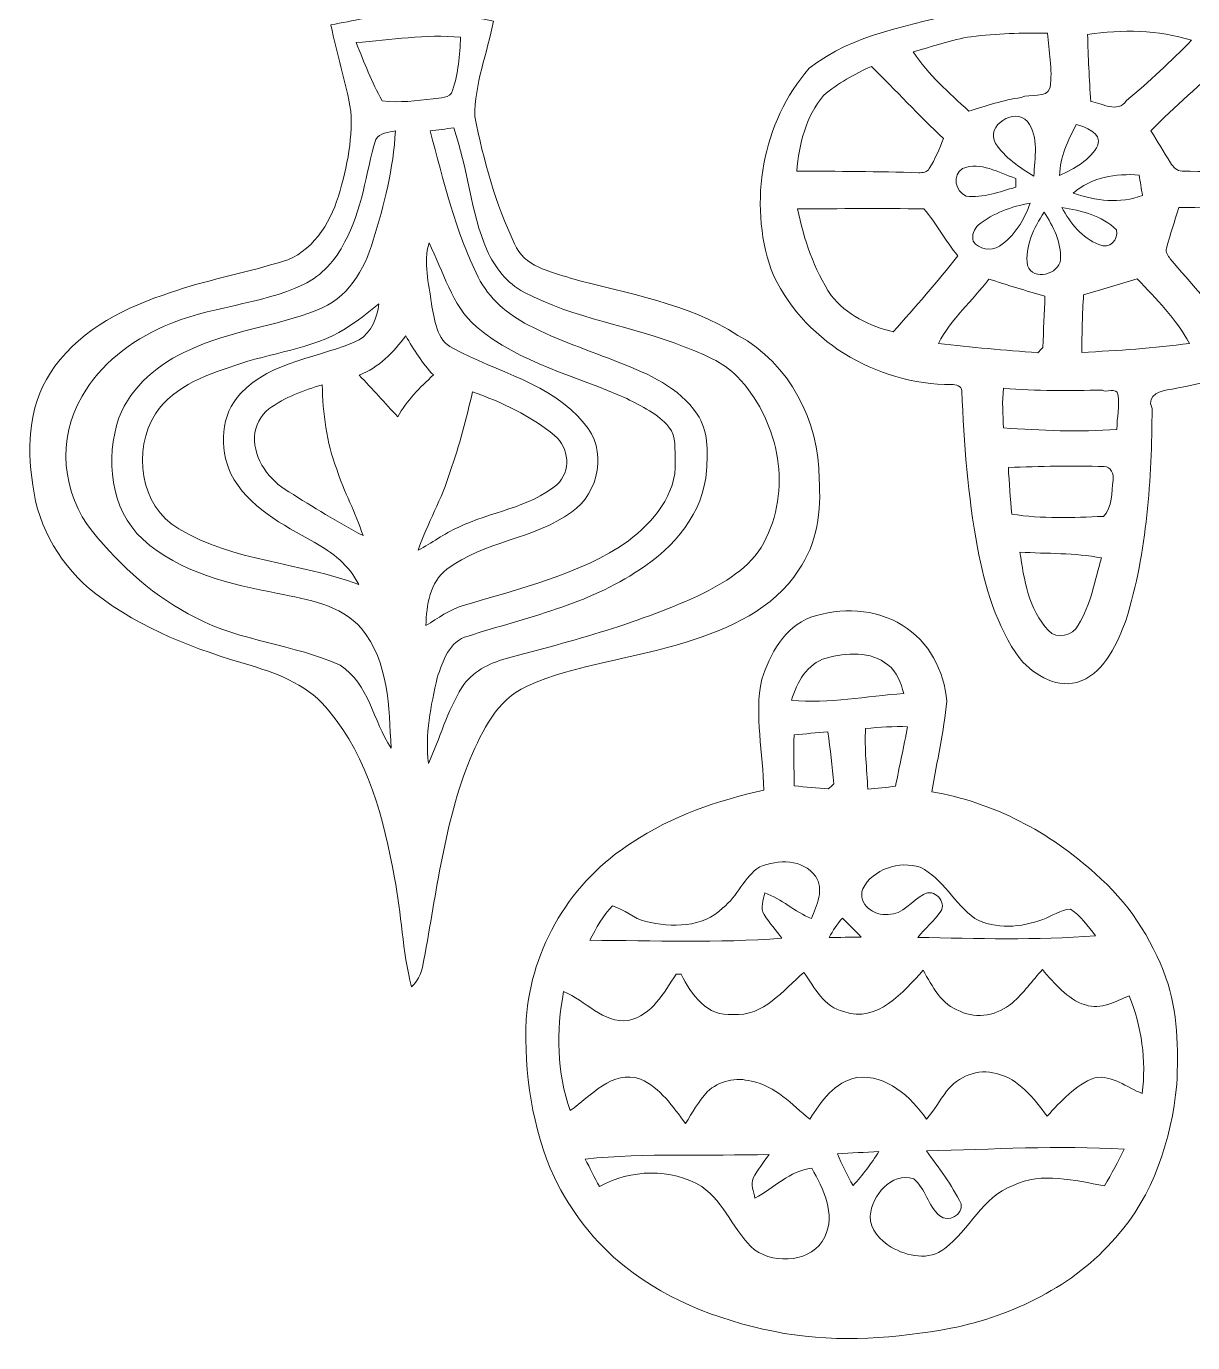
# Model space of a CAD drawing. Header units: centimetres. Extents: x -12.7 to 12.9, y -16.3 to 16.3.
# Drawn here: x -11.65 to 4.66, y -16.31 to 2.1 of the extents above; entities that cross this region are included whole.
import ezdxf

# ---------------------------------------------------------------- set-up
doc = ezdxf.new("R2010")
doc.units = ezdxf.units.CM
doc.header["$MEASUREMENT"] = 0
doc.layers.add('Layer 1', color=7, linetype='Continuous')

msp = doc.modelspace()

# ---------------------------------------------------------------- linework, layer by layer
at = {"layer": 'Layer 1', "color": 251, "lineweight": 9}
for points, knots in [([(2.5417, 8.00058), (2.66164, 8.123), (2.87154, 8.07396), (2.98161, 7.96037), (2.98161, 7.96037), (3.2857, 7.67426), (3.35802, 7.24176), (3.48291, 6.86146), (3.48291, 6.86146), (3.52559, 6.78173), (3.61802, 6.74822), (3.68999, 6.69954), (3.68999, 6.69954), (3.70304, 6.20918), (3.62578, 5.72199), (3.61308, 5.23339), (3.61308, 5.23339), (3.7549, 4.35921), (3.90236, 3.48503), (4.06182, 2.61401), (4.06182, 2.61401), (4.07557, 2.43056), (4.3204, 2.46937), (4.43823, 2.4221), (4.43823, 2.4221), (5.07923, 2.27076), (5.7234, 2.0157), (6.20706, 1.55462), (6.20706, 1.55462), (6.65332, 1.09777), (6.75104, 0.43913), (6.7588, -0.17153), (6.7588, -0.17153), (6.71682, -0.75502), (6.59582, -1.33922), (6.34323, -1.8698), (6.34323, -1.8698), (6.24445, -2.07476), (6.10405, -2.26068), (5.92766, -2.40461), (5.92766, -2.40461), (5.46728, -2.73939), (4.90213, -2.87274), (4.35286, -2.97928), (4.35286, -2.97928), (4.22727, -2.98951), (3.99726, -3.04596), (4.09004, -3.24422), (4.09004, -3.24422), (4.08298, -4.23729), (4.02195, -5.24517), (3.72668, -6.19944), (3.72668, -6.19944), (3.60109, -6.5307), (3.4434, -6.90429), (3.09909, -7.05598), (3.09909, -7.05598), (2.77735, -7.17981), (2.45174, -6.98261), (2.24395, -6.7473), (2.24395, -6.7473), (1.90846, -6.29187), (1.755, -5.73554), (1.64917, -5.18802), (1.64917, -5.18802), (1.513, -4.46659), (1.46043, -3.73246), (1.43009, -3.0001), (1.43009, -3.0001), (1.42904, -2.9306), (1.34472, -2.9112), (1.28863, -2.91014), (1.28863, -2.91014), (0.23488, -2.91755), (-0.82345, -2.28572), (-1.23691, -1.30253), (-1.23691, -1.30253), (-1.55864, -0.36344), (-1.35967, 0.75981), (-0.70456, 1.51052), (-0.70456, 1.51052), (-0.08685, 2.00159), (0.72665, 2.10424), (1.46431, 2.31027), (1.46431, 2.31027), (1.55074, 2.32755), (1.58426, 2.41293), (1.59731, 2.49055), (1.59731, 2.49055), (1.71972, 3.13684), (1.81321, 3.78842), (1.94268, 4.43364), (1.94268, 4.43364), (1.99313, 4.78607), (2.10849, 5.13179), (2.09614, 5.49092), (2.09614, 5.49092), (2.04604, 5.85781), (1.98819, 6.22399), (1.91552, 6.58735), (1.91552, 6.58735), (2.00018, 6.66955), (2.11237, 6.74222), (2.10707, 6.88016), (2.10707, 6.88016), (2.20056, 7.26716), (2.22702, 7.71554), (2.5417, 8.00058), (2.5417, 8.00058), (2.5417, 8.00058), (2.5417, 8.00058), (2.5417, 8.00058)], [0, 0, 0, 0, 0.03448276, 0.03448276, 0.03448276, 0.03448276, 0.06896552, 0.06896552, 0.06896552, 0.06896552, 0.10344828, 0.10344828, 0.10344828, 0.10344828, 0.13793103, 0.13793103, 0.13793103, 0.13793103, 0.17241379, 0.17241379, 0.17241379, 0.17241379, 0.20689655, 0.20689655, 0.20689655, 0.20689655, 0.24137931, 0.24137931, 0.24137931, 0.24137931, 0.27586207, 0.27586207, 0.27586207, 0.27586207, 0.31034483, 0.31034483, 0.31034483, 0.31034483, 0.34482759, 0.34482759, 0.34482759, 0.34482759, 0.37931034, 0.37931034, 0.37931034, 0.37931034, 0.4137931, 0.4137931, 0.4137931, 0.4137931, 0.44827586, 0.44827586, 0.44827586, 0.44827586, 0.48275862, 0.48275862, 0.48275862, 0.48275862, 0.51724138, 0.51724138, 0.51724138, 0.51724138, 0.55172414, 0.55172414, 0.55172414, 0.55172414, 0.5862069, 0.5862069, 0.5862069, 0.5862069, 0.62068966, 0.62068966, 0.62068966, 0.62068966, 0.65517241, 0.65517241, 0.65517241, 0.65517241, 0.68965517, 0.68965517, 0.68965517, 0.68965517, 0.72413793, 0.72413793, 0.72413793, 0.72413793, 0.75862069, 0.75862069, 0.75862069, 0.75862069, 0.79310345, 0.79310345, 0.79310345, 0.79310345, 0.82758621, 0.82758621, 0.82758621, 0.82758621, 0.86206897, 0.86206897, 0.86206897, 0.86206897, 0.89655172, 0.89655172, 0.89655172, 0.89655172, 0.93103448, 0.93103448, 0.93103448, 0.93103448, 1, 1, 1, 1]), ([(-6.8235, 3.043), (-6.52222, 3.27442), (-6.01458, 3.25749), (-5.77821, 2.93928), (-5.77821, 2.93928), (-5.63393, 2.74489), (-5.66815, 2.48595), (-5.63816, 2.25947), (-5.63816, 2.25947), (-5.46424, 2.23019), (-5.28891, 2.20655), (-5.11605, 2.17021), (-5.11605, 2.17021), (-5.20389, 1.72571), (-5.38346, 1.2925), (-5.37816, 0.8346), (-5.37816, 0.8346), (-5.25751, 0.2257), (-5.09065, -0.38037), (-4.82183, -0.94164), (-4.82183, -0.94164), (-4.69695, -1.26337), (-4.32477, -1.32581), (-4.03902, -1.4253), (-4.03902, -1.4253), (-3.24527, -1.64261), (-2.4039, -1.7689), (-1.6994, -2.22434), (-1.6994, -2.22434), (-0.98114, -2.61098), (-0.55851, -3.42908), (-0.56592, -4.2327), (-0.56592, -4.2327), (-0.5317, -4.66979), (-0.59132, -5.13934), (-0.85167, -5.50447), (-0.85167, -5.50447), (-1.20128, -6.05268), (-1.8271, -6.32714), (-2.42541, -6.51129), (-2.42541, -6.51129), (-3.15884, -6.75118), (-3.94659, -6.81186), (-4.65462, -7.13077), (-4.65462, -7.13077), (-5.06913, -7.31774), (-5.27198, -7.75166), (-5.44449, -8.145), (-5.44449, -8.145), (-5.80503, -9.04071), (-5.91298, -10.01014), (-6.08972, -10.95241), (-6.08972, -10.95241), (-6.10841, -11.09282), (-6.15357, -11.23499), (-6.26258, -11.33094), (-6.26258, -11.33094), (-6.3917, -10.83176), (-6.40193, -10.31283), (-6.5007, -9.808), (-6.5007, -9.808), (-6.65169, -8.98638), (-6.86689, -8.13372), (-7.41334, -7.47861), (-7.41334, -7.47861), (-7.68216, -7.13465), (-8.09879, -6.95897), (-8.50625, -6.84149), (-8.50625, -6.84149), (-9.27213, -6.61748), (-10.04012, -6.33208), (-10.67618, -5.83749), (-10.67618, -5.83749), (-11.14996, -5.46813), (-11.48792, -4.91744), (-11.55636, -4.31666), (-11.55636, -4.31666), (-11.64773, -3.75434), (-11.6054, -3.12322), (-11.24874, -2.65579), (-11.24874, -2.65579), (-10.86068, -2.12344), (-10.2472, -1.82182), (-9.63443, -1.62603), (-9.63443, -1.62603), (-9.14724, -1.45387), (-8.63748, -1.36109), (-8.14359, -1.21222), (-8.14359, -1.21222), (-7.72237, -1.12473), (-7.44086, -0.73914), (-7.31033, -0.35215), (-7.31033, -0.35215), (-7.17557, 0.05319), (-7.08702, 0.48253), (-7.10995, 0.91115), (-7.10995, 0.91115), (-7.17768, 1.31861), (-7.31315, 1.71125), (-7.389, 2.11694), (-7.389, 2.11694), (-7.23625, 2.14728), (-7.08314, 2.17656), (-6.93003, 2.2069), (-6.93003, 2.2069), (-6.95649, 2.48242), (-7.05351, 2.8271), (-6.8235, 3.043), (-6.8235, 3.043), (-6.8235, 3.043), (-6.8235, 3.043), (-6.8235, 3.043)], [0, 0, 0, 0, 0.03448276, 0.03448276, 0.03448276, 0.03448276, 0.06896552, 0.06896552, 0.06896552, 0.06896552, 0.10344828, 0.10344828, 0.10344828, 0.10344828, 0.13793103, 0.13793103, 0.13793103, 0.13793103, 0.17241379, 0.17241379, 0.17241379, 0.17241379, 0.20689655, 0.20689655, 0.20689655, 0.20689655, 0.24137931, 0.24137931, 0.24137931, 0.24137931, 0.27586207, 0.27586207, 0.27586207, 0.27586207, 0.31034483, 0.31034483, 0.31034483, 0.31034483, 0.34482759, 0.34482759, 0.34482759, 0.34482759, 0.37931034, 0.37931034, 0.37931034, 0.37931034, 0.4137931, 0.4137931, 0.4137931, 0.4137931, 0.44827586, 0.44827586, 0.44827586, 0.44827586, 0.48275862, 0.48275862, 0.48275862, 0.48275862, 0.51724138, 0.51724138, 0.51724138, 0.51724138, 0.55172414, 0.55172414, 0.55172414, 0.55172414, 0.5862069, 0.5862069, 0.5862069, 0.5862069, 0.62068966, 0.62068966, 0.62068966, 0.62068966, 0.65517241, 0.65517241, 0.65517241, 0.65517241, 0.68965517, 0.68965517, 0.68965517, 0.68965517, 0.72413793, 0.72413793, 0.72413793, 0.72413793, 0.75862069, 0.75862069, 0.75862069, 0.75862069, 0.79310345, 0.79310345, 0.79310345, 0.79310345, 0.82758621, 0.82758621, 0.82758621, 0.82758621, 0.86206897, 0.86206897, 0.86206897, 0.86206897, 0.89655172, 0.89655172, 0.89655172, 0.89655172, 0.93103448, 0.93103448, 0.93103448, 0.93103448, 1, 1, 1, 1]), ([(3.18869, 1.98289), (3.19504, 1.66998), (3.21162, 1.35741), (3.23173, 1.04485), (3.23173, 1.04485), (3.39436, 1.0251), (3.60391, 0.87446), (3.73162, 1.05967), (3.73162, 1.05967), (4.04912, 1.32496), (4.35286, 1.60753), (4.64214, 1.90316), (4.64214, 1.90316), (4.174, 2.04568), (3.67059, 2.05909), (3.18869, 1.98289), (3.18869, 1.98289), (3.18869, 1.98289), (3.18869, 1.98289), (3.18869, 1.98289)], [0, 0, 0, 0, 0.16666667, 0.16666667, 0.16666667, 0.16666667, 0.33333333, 0.33333333, 0.33333333, 0.33333333, 0.5, 0.5, 0.5, 0.5, 0.66666667, 0.66666667, 0.66666667, 0.66666667, 1, 1, 1, 1]), ([(-7.03763, 1.86929), (-6.92227, 1.59589), (-6.82279, 1.31296), (-6.67145, 1.0572), (-6.67145, 1.0572), (-6.43544, 1.02474), (-6.19626, 1.05896), (-5.96095, 1.08154), (-5.96095, 1.08154), (-5.86676, 1.10306), (-5.72177, 1.08542), (-5.68896, 1.20149), (-5.68896, 1.20149), (-5.60853, 1.43996), (-5.58948, 1.69538), (-5.57713, 1.94514), (-5.57713, 1.94514), (-6.06467, 1.99488), (-6.55186, 1.90316), (-7.03763, 1.86929), (-7.03763, 1.86929), (-7.03763, 1.86929), (-7.03763, 1.86929), (-7.03763, 1.86929)], [0, 0, 0, 0, 0.14285714, 0.14285714, 0.14285714, 0.14285714, 0.28571429, 0.28571429, 0.28571429, 0.28571429, 0.42857143, 0.42857143, 0.42857143, 0.42857143, 0.57142857, 0.57142857, 0.57142857, 0.57142857, 0.71428571, 0.71428571, 0.71428571, 0.71428571, 1, 1, 1, 1]), ([(1.56168, 1.9522), (1.28334, 1.91163), (1.0184, 1.81356), (0.74853, 1.73877), (0.74853, 1.73877), (0.96125, 1.42268), (1.24877, 1.16868), (1.52746, 0.91221), (1.52746, 0.91221), (1.76982, 0.98276), (2.00794, 1.0699), (2.26053, 1.10094), (2.26053, 1.10094), (2.37483, 1.16586), (2.62072, 1.0759), (2.6627, 1.24453), (2.6627, 1.24453), (2.70433, 1.49535), (2.64294, 1.75217), (2.62777, 2.00335), (2.62777, 2.00335), (2.27182, 2.00547), (1.91481, 1.997), (1.56168, 1.9522), (1.56168, 1.9522), (1.56168, 1.9522), (1.56168, 1.9522), (1.56168, 1.9522)], [0, 0, 0, 0, 0.125, 0.125, 0.125, 0.125, 0.25, 0.25, 0.25, 0.25, 0.375, 0.375, 0.375, 0.375, 0.5, 0.5, 0.5, 0.5, 0.625, 0.625, 0.625, 0.625, 0.75, 0.75, 0.75, 0.75, 1, 1, 1, 1]), ([(5.12544, 1.60612), (4.76843, 1.29003), (4.40648, 0.97818), (4.0724, 0.63704), (4.0724, 0.63704), (4.16589, 0.48817), (4.25267, 0.33577), (4.34721, 0.18725), (4.34721, 0.18725), (4.38355, 0.13151), (4.4347, 0.07048), (4.50914, 0.07436), (4.50914, 0.07436), (5.10957, 0.05355), (5.71105, 0.06907), (6.31219, 0.08283), (6.31219, 0.08283), (6.3016, 0.25639), (6.29419, 0.43278), (6.23493, 0.59753), (6.23493, 0.59753), (6.11463, 1.03286), (5.7548, 1.33872), (5.42389, 1.61847), (5.42389, 1.61847), (5.34734, 1.75888), (5.20376, 1.67809), (5.12544, 1.60612), (5.12544, 1.60612), (5.12544, 1.60612), (5.12544, 1.60612), (5.12544, 1.60612)], [0, 0, 0, 0, 0.11111111, 0.11111111, 0.11111111, 0.11111111, 0.22222222, 0.22222222, 0.22222222, 0.22222222, 0.33333333, 0.33333333, 0.33333333, 0.33333333, 0.44444444, 0.44444444, 0.44444444, 0.44444444, 0.55555556, 0.55555556, 0.55555556, 0.55555556, 0.66666667, 0.66666667, 0.66666667, 0.66666667, 0.77777778, 0.77777778, 0.77777778, 0.77777778, 1, 1, 1, 1]), ([(-0.50242, 1.13128), (-0.75007, 0.83742), (-0.84815, 0.44866), (-0.87601, 0.0726), (-0.87601, 0.0726), (-0.30769, 0.07154), (0.26064, 0.06766), (0.82896, 0.05072), (0.82896, 0.05072), (0.88223, 0.04896), (0.94538, 0.05849), (0.97466, 0.10929), (0.97466, 0.10929), (1.06003, 0.23911), (1.11189, 0.38728), (1.17574, 0.52803), (1.17574, 0.52803), (0.82579, 0.85118), (0.50546, 1.20396), (0.16644, 1.53768), (0.16644, 1.53768), (-0.07133, 1.42973), (-0.30381, 1.30203), (-0.50242, 1.13128), (-0.50242, 1.13128), (-0.50242, 1.13128), (-0.50242, 1.13128), (-0.50242, 1.13128)], [0, 0, 0, 0, 0.125, 0.125, 0.125, 0.125, 0.25, 0.25, 0.25, 0.25, 0.375, 0.375, 0.375, 0.375, 0.5, 0.5, 0.5, 0.5, 0.625, 0.625, 0.625, 0.625, 0.75, 0.75, 0.75, 0.75, 1, 1, 1, 1]), ([(1.90176, 0.46136), (2.02699, 0.25851), (2.24113, 0.12834), (2.43763, 0.00063), (2.43763, 0.00063), (2.44504, 0.25357), (2.51347, 0.55167), (2.34732, 0.7651), (2.34732, 0.7651), (2.16775, 0.97183), (1.75465, 0.7076), (1.90176, 0.46136), (1.90176, 0.46136), (1.90176, 0.46136), (1.90176, 0.46136), (1.90176, 0.46136)], [0, 0, 0, 0, 0.2, 0.2, 0.2, 0.2, 0.4, 0.4, 0.4, 0.4, 0.6, 0.6, 0.6, 0.6, 1, 1, 1, 1]), ([(-6.76176, 0.51745), (-6.90534, 0.03838), (-6.95155, -0.47597), (-7.19779, -0.91977), (-7.19779, -0.91977), (-7.32126, -1.1713), (-7.51882, -1.38755), (-7.77176, -1.51279), (-7.77176, -1.51279), (-8.39265, -1.80136), (-9.09856, -1.81759), (-9.72262, -2.09699), (-9.72262, -2.09699), (-10.18617, -2.30371), (-10.61515, -2.6258), (-10.86739, -3.07453), (-10.86739, -3.07453), (-11.22475, -3.65062), (-11.1489, -4.4479), (-10.72275, -4.96753), (-10.72275, -4.96753), (-10.32411, -5.45402), (-9.84998, -5.89076), (-9.2813, -6.17016), (-9.2813, -6.17016), (-8.64841, -6.50389), (-7.90935, -6.54269), (-7.26129, -6.83585), (-7.26129, -6.83585), (-6.85101, -7.09408), (-6.80515, -7.61761), (-6.54903, -7.9933), (-6.54903, -7.9933), (-6.57831, -7.42076), (-6.57973, -6.78893), (-6.96355, -6.32326), (-6.96355, -6.32326), (-7.25424, -5.98319), (-7.71814, -5.91863), (-8.13054, -5.83149), (-8.13054, -5.83149), (-8.79658, -5.70273), (-9.50108, -5.54362), (-10.01896, -5.07514), (-10.01896, -5.07514), (-10.48074, -4.6451), (-10.54036, -3.94836), (-10.35515, -3.37475), (-10.35515, -3.37475), (-10.17876, -2.93307), (-9.79141, -2.61275), (-9.3642, -2.42507), (-9.3642, -2.42507), (-8.7994, -2.15661), (-8.16546, -2.10051), (-7.58832, -1.87086), (-7.58832, -1.87086), (-7.16428, -1.72163), (-6.91769, -1.30394), (-6.79774, -0.89401), (-6.79774, -0.89401), (-6.6464, -0.3966), (-6.51446, 0.11387), (-6.48836, 0.63528), (-6.48836, 0.63528), (-6.5822, 0.61058), (-6.7092, 0.61411), (-6.76176, 0.51745), (-6.76176, 0.51745), (-6.76176, 0.51745), (-6.76176, 0.51745), (-6.76176, 0.51745)], [0, 0, 0, 0, 0.05263158, 0.05263158, 0.05263158, 0.05263158, 0.10526316, 0.10526316, 0.10526316, 0.10526316, 0.15789474, 0.15789474, 0.15789474, 0.15789474, 0.21052632, 0.21052632, 0.21052632, 0.21052632, 0.26315789, 0.26315789, 0.26315789, 0.26315789, 0.31578947, 0.31578947, 0.31578947, 0.31578947, 0.36842105, 0.36842105, 0.36842105, 0.36842105, 0.42105263, 0.42105263, 0.42105263, 0.42105263, 0.47368421, 0.47368421, 0.47368421, 0.47368421, 0.52631579, 0.52631579, 0.52631579, 0.52631579, 0.57894737, 0.57894737, 0.57894737, 0.57894737, 0.63157895, 0.63157895, 0.63157895, 0.63157895, 0.68421053, 0.68421053, 0.68421053, 0.68421053, 0.73684211, 0.73684211, 0.73684211, 0.73684211, 0.78947368, 0.78947368, 0.78947368, 0.78947368, 0.84210526, 0.84210526, 0.84210526, 0.84210526, 0.89473684, 0.89473684, 0.89473684, 0.89473684, 1, 1, 1, 1]), ([(-6.00435, 0.63528), (-5.81102, -0.05546), (-5.6558, -0.76666), (-5.32983, -1.41048), (-5.32983, -1.41048), (-5.18449, -1.70928), (-4.91638, -1.92765), (-4.62781, -2.08111), (-4.62781, -2.08111), (-4.21717, -2.29101), (-3.77832, -2.43671), (-3.35005, -2.6064), (-3.35005, -2.6064), (-2.94682, -2.76409), (-2.51961, -2.95212), (-2.27019, -3.32324), (-2.27019, -3.32324), (-2.11426, -3.55149), (-2.1185, -3.84818), (-2.13931, -4.11205), (-2.13931, -4.11205), (-2.17565, -4.70153), (-2.59757, -5.19508), (-3.077, -5.50059), (-3.077, -5.50059), (-3.7956, -5.98777), (-4.65779, -6.16734), (-5.47165, -6.42804), (-5.47165, -6.42804), (-5.74223, -6.49683), (-5.82266, -6.77941), (-5.90416, -7.01012), (-5.90416, -7.01012), (-5.99129, -7.40065), (-6.07878, -7.80705), (-6.02445, -8.20886), (-6.02445, -8.20886), (-5.86782, -7.85608), (-5.76305, -7.47685), (-5.55843, -7.147), (-5.55843, -7.147), (-5.4212, -6.92934), (-5.18273, -6.80833), (-4.94107, -6.74307), (-4.94107, -6.74307), (-4.00621, -6.49154), (-3.06077, -6.24565), (-2.18235, -5.82973), (-2.18235, -5.82973), (-1.8331, -5.64664), (-1.47045, -5.43074), (-1.30429, -5.05397), (-1.30429, -5.05397), (-0.94269, -4.31984), (-1.14942, -3.37651), (-1.71104, -2.79972), (-1.71104, -2.79972), (-1.91212, -2.58911), (-2.18835, -2.48716), (-2.45223, -2.38238), (-2.45223, -2.38238), (-3.1853, -2.08852), (-3.98998, -1.99398), (-4.69131, -1.61827), (-4.69131, -1.61827), (-4.92873, -1.49762), (-5.0963, -1.2736), (-5.20636, -1.03654), (-5.20636, -1.03654), (-5.44308, -0.48903), (-5.47377, 0.11775), (-5.67344, 0.67691), (-5.67344, 0.67691), (-5.78421, 0.66385), (-5.89428, 0.64974), (-6.00435, 0.63528), (-6.00435, 0.63528), (-6.00435, 0.63528), (-6.00435, 0.63528), (-6.00435, 0.63528)], [0, 0, 0, 0, 0.04761905, 0.04761905, 0.04761905, 0.04761905, 0.0952381, 0.0952381, 0.0952381, 0.0952381, 0.14285714, 0.14285714, 0.14285714, 0.14285714, 0.19047619, 0.19047619, 0.19047619, 0.19047619, 0.23809524, 0.23809524, 0.23809524, 0.23809524, 0.28571429, 0.28571429, 0.28571429, 0.28571429, 0.33333333, 0.33333333, 0.33333333, 0.33333333, 0.38095238, 0.38095238, 0.38095238, 0.38095238, 0.42857143, 0.42857143, 0.42857143, 0.42857143, 0.47619048, 0.47619048, 0.47619048, 0.47619048, 0.52380952, 0.52380952, 0.52380952, 0.52380952, 0.57142857, 0.57142857, 0.57142857, 0.57142857, 0.61904762, 0.61904762, 0.61904762, 0.61904762, 0.66666667, 0.66666667, 0.66666667, 0.66666667, 0.71428571, 0.71428571, 0.71428571, 0.71428571, 0.76190476, 0.76190476, 0.76190476, 0.76190476, 0.80952381, 0.80952381, 0.80952381, 0.80952381, 0.85714286, 0.85714286, 0.85714286, 0.85714286, 0.9047619, 0.9047619, 0.9047619, 0.9047619, 1, 1, 1, 1]), ([(3.02959, 0.72488), (2.91423, 0.50299), (2.79993, 0.26839), (2.7957, 0.01262), (2.7957, 0.01262), (3.00137, 0.10717), (3.2275, 0.22641), (3.33121, 0.43702), (3.33121, 0.43702), (3.38872, 0.60988), (3.14671, 0.69243), (3.02959, 0.72488), (3.02959, 0.72488), (3.02959, 0.72488), (3.02959, 0.72488), (3.02959, 0.72488)], [0, 0, 0, 0, 0.2, 0.2, 0.2, 0.2, 0.4, 0.4, 0.4, 0.4, 0.6, 0.6, 0.6, 0.6, 1, 1, 1, 1]), ([(1.43856, 0.10893), (1.2911, 0.02215), (1.33802, -0.21774), (1.48866, -0.27524), (1.48866, -0.27524), (1.72784, -0.31017), (1.95679, -0.21351), (2.18327, -0.15248), (2.18327, -0.15248), (2.18327, -0.12143), (2.18292, -0.05934), (2.18292, -0.0283), (2.18292, -0.0283), (1.94374, 0.04967), (1.69538, 0.21194), (1.43856, 0.10893), (1.43856, 0.10893), (1.43856, 0.10893), (1.43856, 0.10893), (1.43856, 0.10893)], [0, 0, 0, 0, 0.16666667, 0.16666667, 0.16666667, 0.16666667, 0.33333333, 0.33333333, 0.33333333, 0.33333333, 0.5, 0.5, 0.5, 0.5, 0.66666667, 0.66666667, 0.66666667, 0.66666667, 1, 1, 1, 1]), ([(2.98726, -0.23467), (3.29876, -0.3398), (3.64201, -0.38954), (3.95492, -0.26607), (3.95492, -0.26607), (3.94011, -0.17117), (3.92459, -0.07628), (3.90836, 0.01792), (3.90836, 0.01792), (3.58557, 0.04437), (3.23702, -0.01348), (2.98726, -0.23467), (2.98726, -0.23467), (2.98726, -0.23467), (2.98726, -0.23467), (2.98726, -0.23467)], [0, 0, 0, 0, 0.2, 0.2, 0.2, 0.2, 0.4, 0.4, 0.4, 0.4, 0.6, 0.6, 0.6, 0.6, 1, 1, 1, 1]), ([(4.46116, -0.43787), (4.40754, -0.62696), (4.33945, -0.81252), (4.29183, -1.00338), (4.29183, -1.00338), (4.27419, -1.05947), (4.31476, -1.10921), (4.34439, -1.15295), (4.34439, -1.15295), (4.62344, -1.49797), (4.94376, -1.80983), (5.19882, -2.17495), (5.19882, -2.17495), (5.4126, -2.10722), (5.65355, -2.03843), (5.77949, -1.83417), (5.77949, -1.83417), (6.05325, -1.426), (6.18448, -0.94517), (6.27902, -0.46821), (6.27902, -0.46821), (5.68036, -0.36661), (5.06476, -0.43752), (4.46116, -0.43787), (4.46116, -0.43787), (4.46116, -0.43787), (4.46116, -0.43787), (4.46116, -0.43787)], [0, 0, 0, 0, 0.125, 0.125, 0.125, 0.125, 0.25, 0.25, 0.25, 0.25, 0.375, 0.375, 0.375, 0.375, 0.5, 0.5, 0.5, 0.5, 0.625, 0.625, 0.625, 0.625, 0.75, 0.75, 0.75, 0.75, 1, 1, 1, 1]), ([(-0.8672, -0.45516), (-0.77935, -0.88026), (-0.63718, -1.29971), (-0.3973, -1.66448), (-0.3973, -1.66448), (-0.18351, -1.93224), (0.13963, -2.09946), (0.47124, -2.17213), (0.47124, -2.17213), (0.7771, -1.82358), (1.09213, -1.48104), (1.37189, -1.11062), (1.37189, -1.11062), (1.20396, -0.89931), (1.07061, -0.66083), (0.90022, -0.45304), (0.90022, -0.45304), (0.31179, -0.45057), (-0.27841, -0.45022), (-0.8672, -0.45516), (-0.8672, -0.45516), (-0.8672, -0.45516), (-0.8672, -0.45516), (-0.8672, -0.45516)], [0, 0, 0, 0, 0.14285714, 0.14285714, 0.14285714, 0.14285714, 0.28571429, 0.28571429, 0.28571429, 0.28571429, 0.42857143, 0.42857143, 0.42857143, 0.42857143, 0.57142857, 0.57142857, 0.57142857, 0.57142857, 0.71428571, 0.71428571, 0.71428571, 0.71428571, 1, 1, 1, 1]), ([(1.66152, -0.67988), (1.59837, -0.73491), (1.56697, -0.82558), (1.58814, -0.90777), (1.58814, -0.90777), (1.66751, -1.02525), (1.83896, -1.04818), (1.95714, -0.97551), (1.95714, -0.97551), (2.16458, -0.83757), (2.30357, -0.60932), (2.38436, -0.37719), (2.38436, -0.37719), (2.12436, -0.42023), (1.8693, -0.51337), (1.66152, -0.67988), (1.66152, -0.67988), (1.66152, -0.67988), (1.66152, -0.67988), (1.66152, -0.67988)], [0, 0, 0, 0, 0.16666667, 0.16666667, 0.16666667, 0.16666667, 0.33333333, 0.33333333, 0.33333333, 0.33333333, 0.5, 0.5, 0.5, 0.5, 0.66666667, 0.66666667, 0.66666667, 0.66666667, 1, 1, 1, 1]), ([(2.58085, -0.50031), (2.4341, -0.71904), (2.3131, -0.97868), (2.3459, -1.24785), (2.3459, -1.24785), (2.4274, -1.46587), (2.78899, -1.37485), (2.81087, -1.16107), (2.81087, -1.16107), (2.82039, -0.91977), (2.70644, -0.69858), (2.58085, -0.50031), (2.58085, -0.50031), (2.58085, -0.50031), (2.58085, -0.50031), (2.58085, -0.50031)], [0, 0, 0, 0, 0.2, 0.2, 0.2, 0.2, 0.4, 0.4, 0.4, 0.4, 0.6, 0.6, 0.6, 0.6, 1, 1, 1, 1]), ([(2.82851, -0.4347), (2.94069, -0.65448), (3.11461, -0.86262), (3.34568, -0.95363), (3.34568, -0.95363), (3.49067, -1.03195), (3.62755, -0.88026), (3.59015, -0.74938), (3.59015, -0.74938), (3.38907, -0.54618), (3.10014, -0.48091), (2.82851, -0.4347), (2.82851, -0.4347), (2.82851, -0.4347), (2.82851, -0.4347), (2.82851, -0.4347)], [0, 0, 0, 0, 0.2, 0.2, 0.2, 0.2, 0.4, 0.4, 0.4, 0.4, 0.6, 0.6, 0.6, 0.6, 1, 1, 1, 1]), ([(-5.986, -1.77666), (-5.93591, -1.99503), (-5.92074, -2.29278), (-5.68755, -2.40108), (-5.68755, -2.40108), (-5.07266, -2.74328), (-4.31031, -2.88474), (-3.84887, -3.45589), (-3.84887, -3.45589), (-3.52008, -3.80865), (-3.6365, -4.43308), (-4.02597, -4.69378), (-4.02597, -4.69378), (-4.54808, -5.07866), (-5.25081, -5.09595), (-5.76728, -5.49177), (-5.76728, -5.49177), (-6.01211, -5.67874), (-6.05232, -5.99342), (-6.0615, -6.28022), (-6.0615, -6.28022), (-5.89393, -6.17827), (-5.73271, -6.05798), (-5.54256, -6.00153), (-5.54256, -6.00153), (-4.75269, -5.76058), (-3.92049, -5.57608), (-3.23151, -5.09842), (-3.23151, -5.09842), (-2.8872, -4.8296), (-2.55594, -4.45425), (-2.57605, -3.98717), (-2.57605, -3.98717), (-2.58593, -3.827), (-2.55735, -3.64004), (-2.66425, -3.50528), (-2.66425, -3.50528), (-2.81735, -3.31795), (-3.04489, -3.21529), (-3.25515, -3.10734), (-3.25515, -3.10734), (-3.96141, -2.78596), (-4.75022, -2.61592), (-5.35594, -2.1051), (-5.35594, -2.1051), (-5.7059, -1.79818), (-5.81667, -1.32864), (-6.01846, -0.92823), (-6.01846, -0.92823), (-6.10453, -1.20552), (-6.0174, -1.49691), (-5.986, -1.77666), (-5.986, -1.77666), (-5.986, -1.77666), (-5.986, -1.77666), (-5.986, -1.77666)], [0, 0, 0, 0, 0.06666667, 0.06666667, 0.06666667, 0.06666667, 0.13333333, 0.13333333, 0.13333333, 0.13333333, 0.2, 0.2, 0.2, 0.2, 0.26666667, 0.26666667, 0.26666667, 0.26666667, 0.33333333, 0.33333333, 0.33333333, 0.33333333, 0.4, 0.4, 0.4, 0.4, 0.46666667, 0.46666667, 0.46666667, 0.46666667, 0.53333333, 0.53333333, 0.53333333, 0.53333333, 0.6, 0.6, 0.6, 0.6, 0.66666667, 0.66666667, 0.66666667, 0.66666667, 0.73333333, 0.73333333, 0.73333333, 0.73333333, 0.8, 0.8, 0.8, 0.8, 0.86666667, 0.86666667, 0.86666667, 0.86666667, 1, 1, 1, 1]), ([(1.80757, -1.43588), (1.58038, -1.74068), (1.27734, -1.99327), (1.10307, -2.33511), (1.10307, -2.33511), (1.56415, -2.39367), (2.0277, -2.4293), (2.49125, -2.46599), (2.49125, -2.46599), (2.51453, -2.44094), (2.53817, -2.4159), (2.56216, -2.3912), (2.56216, -2.3912), (2.57168, -2.15202), (2.58297, -1.91319), (2.59144, -1.67436), (2.59144, -1.67436), (2.32827, -1.60028), (2.06721, -1.5209), (1.80757, -1.43588), (1.80757, -1.43588), (1.80757, -1.43588), (1.80757, -1.43588), (1.80757, -1.43588)], [0, 0, 0, 0, 0.14285714, 0.14285714, 0.14285714, 0.14285714, 0.28571429, 0.28571429, 0.28571429, 0.28571429, 0.42857143, 0.42857143, 0.42857143, 0.42857143, 0.57142857, 0.57142857, 0.57142857, 0.57142857, 0.71428571, 0.71428571, 0.71428571, 0.71428571, 1, 1, 1, 1]), ([(3.13225, -1.6546), (3.11461, -1.92307), (3.10755, -2.19188), (3.1079, -2.46141), (3.1079, -2.46141), (3.61097, -2.43706), (4.11403, -2.40179), (4.61356, -2.33617), (4.61356, -2.33617), (4.42447, -1.99468), (4.15001, -1.7114), (3.88049, -1.43341), (3.88049, -1.43341), (3.63178, -1.50996), (3.38166, -1.58052), (3.13225, -1.6546), (3.13225, -1.6546), (3.13225, -1.6546), (3.13225, -1.6546), (3.13225, -1.6546)], [0, 0, 0, 0, 0.16666667, 0.16666667, 0.16666667, 0.16666667, 0.33333333, 0.33333333, 0.33333333, 0.33333333, 0.5, 0.5, 0.5, 0.5, 0.66666667, 0.66666667, 0.66666667, 0.66666667, 1, 1, 1, 1]), ([(-7.10219, -2.0737), (-7.55692, -2.40038), (-8.13089, -2.44412), (-8.64806, -2.61698), (-8.64806, -2.61698), (-9.08727, -2.75739), (-9.57234, -2.91719), (-9.84433, -3.31866), (-9.84433, -3.31866), (-10.16148, -3.82771), (-10.06588, -4.60841), (-9.51801, -4.92662), (-9.51801, -4.92662), (-8.75354, -5.39087), (-7.82362, -5.39369), (-7.00165, -5.70767), (-7.00165, -5.70767), (-7.13182, -5.44132), (-7.3696, -5.25505), (-7.62571, -5.11641), (-7.62571, -5.11641), (-8.0628, -4.86911), (-8.54823, -4.62781), (-8.78776, -4.15897), (-8.78776, -4.15897), (-8.95463, -3.79879), (-8.93663, -3.32783), (-8.64912, -3.03361), (-8.64912, -3.03361), (-8.21344, -2.57288), (-7.54281, -2.54149), (-6.99565, -2.28678), (-6.99565, -2.28678), (-6.82561, -2.17918), (-6.73883, -1.97598), (-6.71837, -1.78196), (-6.71837, -1.78196), (-6.84819, -1.8765), (-6.96461, -1.98904), (-7.10219, -2.0737), (-7.10219, -2.0737), (-7.10219, -2.0737), (-7.10219, -2.0737), (-7.10219, -2.0737)], [0, 0, 0, 0, 0.08333333, 0.08333333, 0.08333333, 0.08333333, 0.16666667, 0.16666667, 0.16666667, 0.16666667, 0.25, 0.25, 0.25, 0.25, 0.33333333, 0.33333333, 0.33333333, 0.33333333, 0.41666667, 0.41666667, 0.41666667, 0.41666667, 0.5, 0.5, 0.5, 0.5, 0.58333333, 0.58333333, 0.58333333, 0.58333333, 0.66666667, 0.66666667, 0.66666667, 0.66666667, 0.75, 0.75, 0.75, 0.75, 0.83333333, 0.83333333, 0.83333333, 0.83333333, 1, 1, 1, 1]), ([(-6.99424, -2.77926), (-6.81185, -2.97082), (-6.63582, -3.16872), (-6.4552, -3.3624), (-6.4552, -3.3624), (-6.33066, -3.13556), (-6.1444, -2.95247), (-5.95778, -2.77644), (-5.95778, -2.77644), (-6.11265, -2.61381), (-6.23295, -2.42366), (-6.34301, -2.22892), (-6.34301, -2.22892), (-6.51411, -2.46282), (-6.71943, -2.67096), (-6.99424, -2.77926), (-6.99424, -2.77926), (-6.99424, -2.77926), (-6.99424, -2.77926), (-6.99424, -2.77926)], [0, 0, 0, 0, 0.16666667, 0.16666667, 0.16666667, 0.16666667, 0.33333333, 0.33333333, 0.33333333, 0.33333333, 0.5, 0.5, 0.5, 0.5, 0.66666667, 0.66666667, 0.66666667, 0.66666667, 1, 1, 1, 1]), ([(-8.25577, -3.25057), (-8.37678, -3.34159), (-8.44239, -3.49046), (-8.46003, -3.63792), (-8.46003, -3.63792), (-8.46497, -3.96211), (-8.2533, -4.25422), (-7.97849, -4.40944), (-7.97849, -4.40944), (-7.63982, -4.6257), (-7.29445, -4.83243), (-6.94132, -5.02363), (-6.94132, -5.02363), (-7.04045, -4.70472), (-7.20908, -4.41262), (-7.30892, -4.09371), (-7.30892, -4.09371), (-7.45038, -3.71729), (-7.50471, -3.31407), (-7.51106, -2.91367), (-7.51106, -2.91367), (-7.77176, -2.99445), (-8.03317, -3.08794), (-8.25577, -3.25057), (-8.25577, -3.25057), (-8.25577, -3.25057), (-8.25577, -3.25057), (-8.25577, -3.25057)], [0, 0, 0, 0, 0.125, 0.125, 0.125, 0.125, 0.25, 0.25, 0.25, 0.25, 0.375, 0.375, 0.375, 0.375, 0.5, 0.5, 0.5, 0.5, 0.625, 0.625, 0.625, 0.625, 0.75, 0.75, 0.75, 0.75, 1, 1, 1, 1]), ([(-5.4085, -3.0135), (-5.50093, -3.3878), (-5.59089, -3.76316), (-5.72248, -4.12652), (-5.72248, -4.12652), (-5.83395, -4.50786), (-6.04103, -4.85147), (-6.17086, -5.22612), (-6.17086, -5.22612), (-5.9793, -5.12982), (-5.80926, -4.99505), (-5.6117, -4.90933), (-5.6117, -4.90933), (-5.16156, -4.68638), (-4.62745, -4.63875), (-4.23023, -4.31173), (-4.23023, -4.31173), (-4.0295, -4.12793), (-4.05701, -3.79138), (-4.26374, -3.62416), (-4.26374, -3.62416), (-4.59817, -3.34441), (-5.0014, -3.16061), (-5.4085, -3.0135)], [0, 0, 0, 0, 0.14285714, 0.14285714, 0.14285714, 0.14285714, 0.28571429, 0.28571429, 0.28571429, 0.28571429, 0.42857143, 0.42857143, 0.42857143, 0.42857143, 0.57142857, 0.57142857, 0.57142857, 0.57142857, 0.71428571, 0.71428571, 0.71428571, 0.71428571, 1, 1, 1, 1]), ([(2.01324, -2.96376), (1.98925, -3.14756), (2.00583, -3.33206), (2.01112, -3.51692), (2.01112, -3.51692), (2.53923, -3.55325), (3.0691, -3.58077), (3.59791, -3.53808), (3.59791, -3.53808), (3.5965, -3.37369), (3.63954, -3.20859), (3.61167, -3.04561), (3.61167, -3.04561), (3.59544, -2.95), (3.43458, -3.02903), (3.39754, -2.99022), (3.39754, -2.99022), (2.93575, -2.9941), (2.47361, -3.00433), (2.01324, -2.96376), (2.01324, -2.96376), (2.01324, -2.96376), (2.01324, -2.96376), (2.01324, -2.96376)], [0, 0, 0, 0, 0.14285714, 0.14285714, 0.14285714, 0.14285714, 0.28571429, 0.28571429, 0.28571429, 0.28571429, 0.42857143, 0.42857143, 0.42857143, 0.42857143, 0.57142857, 0.57142857, 0.57142857, 0.57142857, 0.71428571, 0.71428571, 0.71428571, 0.71428571, 1, 1, 1, 1]), ([(2.08026, -4.07007), (2.09014, -4.28809), (2.1106, -4.5054), (2.12683, -4.72306), (2.12683, -4.72306), (2.54946, -4.79044), (2.98196, -4.7721), (3.40812, -4.75411), (3.40812, -4.75411), (3.54112, -4.62887), (3.51677, -4.41155), (3.54535, -4.24787), (3.54535, -4.24787), (3.55558, -4.16779), (3.51501, -4.05243), (3.418, -4.05877), (3.418, -4.05877), (2.97209, -4.03903), (2.52582, -4.05808), (2.08026, -4.07007), (2.08026, -4.07007), (2.08026, -4.07007), (2.08026, -4.07007), (2.08026, -4.07007)], [0, 0, 0, 0, 0.14285714, 0.14285714, 0.14285714, 0.14285714, 0.28571429, 0.28571429, 0.28571429, 0.28571429, 0.42857143, 0.42857143, 0.42857143, 0.42857143, 0.57142857, 0.57142857, 0.57142857, 0.57142857, 0.71428571, 0.71428571, 0.71428571, 0.71428571, 1, 1, 1, 1]), ([(2.24184, -5.2547), (2.29828, -5.63993), (2.3646, -6.05374), (2.64083, -6.35078), (2.64083, -6.35078), (2.75689, -6.47919), (2.98337, -6.4231), (3.05816, -6.27564), (3.05816, -6.27564), (3.23208, -5.98954), (3.28923, -5.65299), (3.38166, -5.33584), (3.38166, -5.33584), (3.00701, -5.26176), (2.62107, -5.27728), (2.24184, -5.2547)], [0, 0, 0, 0, 0.2, 0.2, 0.2, 0.2, 0.4, 0.4, 0.4, 0.4, 0.6, 0.6, 0.6, 0.6, 1, 1, 1, 1]), ([(-0.68128, -6.16522), (-0.26677, -6.02481), (0.22042, -6.03751), (0.59613, -6.2774), (0.59613, -6.2774), (0.96901, -6.4926), (1.1828, -6.91911), (1.22054, -7.3375), (1.22054, -7.3375), (1.17821, -7.7633), (1.08155, -8.18205), (1.01099, -8.60432), (1.01099, -8.60432), (1.86542, -8.75179), (2.66094, -9.16701), (3.29699, -9.75156), (3.29699, -9.75156), (3.74608, -10.13749), (4.08228, -10.64832), (4.2816, -11.20465), (4.2816, -11.20465), (4.45446, -11.68231), (4.45622, -12.19807), (4.43505, -12.69972), (4.43505, -12.69972), (4.35815, -13.4716), (4.10521, -14.25336), (3.57922, -14.83967), (3.57922, -14.83967), (2.99255, -15.51983), (2.14764, -15.92833), (1.27805, -16.10614), (1.27805, -16.10614), (0.51181, -16.24831), (-0.27982, -16.30758), (-1.05205, -16.17705), (-1.05205, -16.17705), (-1.85215, -16.03524), (-2.64449, -15.75125), (-3.28549, -15.23937), (-3.28549, -15.23937), (-3.70282, -14.90846), (-4.02985, -14.47561), (-4.26656, -14.00041), (-4.26656, -14.00041), (-4.58018, -13.30862), (-4.68778, -12.5378), (-4.65991, -11.78285), (-4.65991, -11.78285), (-4.59147, -10.78908), (-4.02703, -9.84116), (-3.17895, -9.31622), (-3.17895, -9.31622), (-2.62685, -8.94017), (-1.98444, -8.73062), (-1.33921, -8.58175), (-1.33921, -8.58175), (-1.34168, -8.06669), (-1.47785, -7.54317), (-1.36708, -7.0327), (-1.36708, -7.0327), (-1.25208, -6.68098), (-1.04817, -6.29963), (-0.68128, -6.16522), (-0.68128, -6.16522), (-0.68128, -6.16522), (-0.68128, -6.16522), (-0.68128, -6.16522)], [0, 0, 0, 0, 0.05555556, 0.05555556, 0.05555556, 0.05555556, 0.11111111, 0.11111111, 0.11111111, 0.11111111, 0.16666667, 0.16666667, 0.16666667, 0.16666667, 0.22222222, 0.22222222, 0.22222222, 0.22222222, 0.27777778, 0.27777778, 0.27777778, 0.27777778, 0.33333333, 0.33333333, 0.33333333, 0.33333333, 0.38888889, 0.38888889, 0.38888889, 0.38888889, 0.44444444, 0.44444444, 0.44444444, 0.44444444, 0.5, 0.5, 0.5, 0.5, 0.55555556, 0.55555556, 0.55555556, 0.55555556, 0.61111111, 0.61111111, 0.61111111, 0.61111111, 0.66666667, 0.66666667, 0.66666667, 0.66666667, 0.72222222, 0.72222222, 0.72222222, 0.72222222, 0.77777778, 0.77777778, 0.77777778, 0.77777778, 0.83333333, 0.83333333, 0.83333333, 0.83333333, 0.88888889, 0.88888889, 0.88888889, 0.88888889, 1, 1, 1, 1]), ([(-0.4682, -6.73601), (-0.73138, -6.81116), (-0.87954, -7.07574), (-0.94939, -7.32409), (-0.94939, -7.32409), (-0.42799, -7.37842), (0.09801, -7.26518), (0.618, -7.23096), (0.618, -7.23096), (0.57672, -7.08315), (0.52592, -6.92475), (0.3961, -6.83021), (0.3961, -6.83021), (0.15657, -6.63265), (-0.18669, -6.66334), (-0.4682, -6.73601), (-0.4682, -6.73601), (-0.4682, -6.73601), (-0.4682, -6.73601), (-0.4682, -6.73601)], [0, 0, 0, 0, 0.16666667, 0.16666667, 0.16666667, 0.16666667, 0.33333333, 0.33333333, 0.33333333, 0.33333333, 0.5, 0.5, 0.5, 0.5, 0.66666667, 0.66666667, 0.66666667, 0.66666667, 1, 1, 1, 1]), ([(0.0853, -7.71815), (0.06555, -8.00142), (0.10224, -8.28436), (0.11529, -8.56764), (0.11529, -8.56764), (0.24441, -8.55528), (0.37458, -8.54365), (0.50335, -8.52671), (0.50335, -8.52671), (0.55662, -8.24943), (0.618, -7.97425), (0.67197, -7.69698), (0.67197, -7.69698), (0.47618, -7.68428), (0.28039, -7.70651), (0.0853, -7.71815), (0.0853, -7.71815), (0.0853, -7.71815), (0.0853, -7.71815), (0.0853, -7.71815)], [0, 0, 0, 0, 0.16666667, 0.16666667, 0.16666667, 0.16666667, 0.33333333, 0.33333333, 0.33333333, 0.33333333, 0.5, 0.5, 0.5, 0.5, 0.66666667, 0.66666667, 0.66666667, 0.66666667, 1, 1, 1, 1]), ([(-0.91588, -7.81021), (-0.92223, -8.04799), (-0.91694, -8.28506), (-0.912, -8.52354), (-0.912, -8.52354), (-0.75431, -8.53764), (-0.59556, -8.55141), (-0.43716, -8.56587), (-0.43716, -8.56587), (-0.41141, -8.54153), (-0.38565, -8.51718), (-0.3599, -8.49355), (-0.3599, -8.49355), (-0.38389, -8.25118), (-0.40964, -8.00919), (-0.4428, -7.76824), (-0.4428, -7.76824), (-0.6012, -7.77918), (-0.75854, -7.7947), (-0.91588, -7.81021), (-0.91588, -7.81021), (-0.91588, -7.81021), (-0.91588, -7.81021), (-0.91588, -7.81021)], [0, 0, 0, 0, 0.14285714, 0.14285714, 0.14285714, 0.14285714, 0.28571429, 0.28571429, 0.28571429, 0.28571429, 0.42857143, 0.42857143, 0.42857143, 0.42857143, 0.57142857, 0.57142857, 0.57142857, 0.57142857, 0.71428571, 0.71428571, 0.71428571, 0.71428571, 1, 1, 1, 1]), ([(-1.39389, -9.65349), (-1.61438, -9.79636), (-1.7061, -10.06835), (-1.91142, -10.22993), (-1.91142, -10.22993), (-2.19188, -10.51074), (-2.62685, -10.50121), (-2.98739, -10.41866), (-2.98739, -10.41866), (-3.15743, -10.38056), (-3.28725, -10.24968), (-3.45165, -10.19853), (-3.45165, -10.19853), (-3.58605, -10.33752), (-3.68342, -10.50968), (-3.7695, -10.68183), (-3.7695, -10.68183), (-2.87521, -10.68466), (-1.97845, -10.72134), (-1.08556, -10.65361), (-1.08556, -10.65361), (-1.16741, -10.54284), (-1.25984, -10.43912), (-1.33216, -10.32235), (-1.33216, -10.32235), (-1.39319, -10.22851), (-1.34098, -10.11668), (-1.3251, -10.01791), (-1.3251, -10.01791), (-1.08803, -10.10187), (-0.90671, -10.28566), (-0.67281, -10.37633), (-0.67281, -10.37633), (-0.59626, -10.19218), (-0.48972, -9.96922), (-0.61672, -9.78331), (-0.61672, -9.78331), (-0.7917, -9.54377), (-1.14307, -9.55012), (-1.39389, -9.65349), (-1.39389, -9.65349), (-1.39389, -9.65349), (-1.39389, -9.65349), (-1.39389, -9.65349)], [0, 0, 0, 0, 0.08333333, 0.08333333, 0.08333333, 0.08333333, 0.16666667, 0.16666667, 0.16666667, 0.16666667, 0.25, 0.25, 0.25, 0.25, 0.33333333, 0.33333333, 0.33333333, 0.33333333, 0.41666667, 0.41666667, 0.41666667, 0.41666667, 0.5, 0.5, 0.5, 0.5, 0.58333333, 0.58333333, 0.58333333, 0.58333333, 0.66666667, 0.66666667, 0.66666667, 0.66666667, 0.75, 0.75, 0.75, 0.75, 0.83333333, 0.83333333, 0.83333333, 0.83333333, 1, 1, 1, 1]), ([(0.04474, -9.96393), (-0.03041, -10.18441), (0.20701, -10.34458), (0.40139, -10.31953), (0.40139, -10.31953), (0.606, -10.32659), (0.72983, -10.1255), (0.89599, -10.04119), (0.89599, -10.04119), (1.03675, -9.94594), (1.22513, -10.14491), (1.13411, -10.27649), (1.13411, -10.27649), (1.04592, -10.41231), (0.91327, -10.51285), (0.8152, -10.64162), (0.8152, -10.64162), (1.64247, -10.65537), (2.47255, -10.6836), (3.2984, -10.61798), (3.2984, -10.61798), (3.19292, -10.48463), (3.09168, -10.33717), (2.94739, -10.24404), (2.94739, -10.24404), (2.80734, -10.25427), (2.69163, -10.34669), (2.5611, -10.39009), (2.5611, -10.39009), (2.263, -10.50015), (1.89858, -10.53578), (1.61177, -10.37633), (1.61177, -10.37633), (1.32708, -10.17031), (1.16833, -9.81929), (0.84731, -9.65878), (0.84731, -9.65878), (0.55838, -9.56811), (0.18479, -9.68277), (0.04474, -9.96393), (0.04474, -9.96393), (0.04474, -9.96393), (0.04474, -9.96393), (0.04474, -9.96393)], [0, 0, 0, 0, 0.08333333, 0.08333333, 0.08333333, 0.08333333, 0.16666667, 0.16666667, 0.16666667, 0.16666667, 0.25, 0.25, 0.25, 0.25, 0.33333333, 0.33333333, 0.33333333, 0.33333333, 0.41666667, 0.41666667, 0.41666667, 0.41666667, 0.5, 0.5, 0.5, 0.5, 0.58333333, 0.58333333, 0.58333333, 0.58333333, 0.66666667, 0.66666667, 0.66666667, 0.66666667, 0.75, 0.75, 0.75, 0.75, 0.83333333, 0.83333333, 0.83333333, 0.83333333, 1, 1, 1, 1]), ([(-0.42375, -10.64373), (-0.31228, -10.64197), (-0.08861, -10.63809), (0.02286, -10.63597), (0.02286, -10.63597), (-0.06004, -10.54319), (-0.15106, -10.45676), (-0.23925, -10.36998), (-0.23925, -10.36998), (-0.31051, -10.45429), (-0.37295, -10.54566), (-0.42375, -10.64373), (-0.42375, -10.64373), (-0.42375, -10.64373), (-0.42375, -10.64373), (-0.42375, -10.64373)], [0, 0, 0, 0, 0.2, 0.2, 0.2, 0.2, 0.4, 0.4, 0.4, 0.4, 0.6, 0.6, 0.6, 0.6, 1, 1, 1, 1]), ([(-0.21844, -11.67878), (-0.49678, -11.61811), (-0.63013, -11.34223), (-0.77971, -11.13092), (-0.77971, -11.13092), (-1.06898, -11.37716), (-1.34168, -11.75322), (-1.76925, -11.71688), (-1.76925, -11.71688), (-2.13049, -11.75781), (-2.35168, -11.43607), (-2.49526, -11.15738), (-2.49526, -11.15738), (-2.5122, -11.15738), (-2.54642, -11.15667), (-2.56335, -11.15667), (-2.56335, -11.15667), (-2.73656, -11.41279), (-2.89743, -11.73029), (-3.2301, -11.80296), (-3.2301, -11.80296), (-3.59135, -11.84494), (-3.82771, -11.52286), (-4.13639, -11.39833), (-4.13639, -11.39833), (-4.24081, -11.94689), (-4.23411, -12.53251), (-4.04431, -13.06167), (-4.04431, -13.06167), (-3.75503, -12.86094), (-3.45658, -12.487), (-3.0643, -12.62141), (-3.0643, -12.62141), (-2.7849, -12.74417), (-2.60956, -13.00946), (-2.43141, -13.24335), (-2.43141, -13.24335), (-2.34357, -13.08672), (-2.2462, -12.93467), (-2.12943, -12.79815), (-2.12943, -12.79815), (-1.96292, -12.64927), (-1.72727, -12.5893), (-1.51031, -12.65316), (-1.51031, -12.65316), (-1.17517, -12.71489), (-0.94445, -12.97665), (-0.69469, -13.18479), (-0.69469, -13.18479), (-0.53805, -12.93573), (-0.34755, -12.65562), (-0.03605, -12.60059), (-0.03605, -12.60059), (0.38023, -12.55649), (0.71395, -12.86764), (0.93762, -13.18267), (0.93762, -13.18267), (1.04098, -13.06026), (1.12, -12.91986), (1.21666, -12.79286), (1.21666, -12.79286), (1.37436, -12.58472), (1.65411, -12.46759), (1.91234, -12.54556), (1.91234, -12.54556), (2.23231, -12.61823), (2.43551, -12.8941), (2.62178, -13.13999), (2.62178, -13.13999), (2.81616, -12.93432), (3.01301, -12.70501), (3.28676, -12.60482), (3.28676, -12.60482), (3.53089, -12.55755), (3.73444, -12.7417), (3.95246, -12.82355), (3.95246, -12.82355), (4.0089, -12.35964), (3.94364, -11.89116), (3.77113, -11.4583), (3.77113, -11.4583), (3.57428, -11.53273), (3.37672, -11.66185), (3.15694, -11.5853), (3.15694, -11.5853), (2.89941, -11.50592), (2.72726, -11.28367), (2.55546, -11.0907), (2.55546, -11.0907), (2.41575, -11.24734), (2.29299, -11.41984), (2.13389, -11.55849), (2.13389, -11.55849), (1.93704, -11.72359), (1.64317, -11.79273), (1.40681, -11.67349), (1.40681, -11.67349), (1.14505, -11.58565), (1.0177, -11.32424), (0.88964, -11.10093), (0.88964, -11.10093), (0.60953, -11.40079), (0.24935, -11.84565), (-0.21844, -11.67878), (-0.21844, -11.67878), (-0.21844, -11.67878), (-0.21844, -11.67878), (-0.21844, -11.67878)], [0, 0, 0, 0, 0.03571429, 0.03571429, 0.03571429, 0.03571429, 0.07142857, 0.07142857, 0.07142857, 0.07142857, 0.10714286, 0.10714286, 0.10714286, 0.10714286, 0.14285714, 0.14285714, 0.14285714, 0.14285714, 0.17857143, 0.17857143, 0.17857143, 0.17857143, 0.21428571, 0.21428571, 0.21428571, 0.21428571, 0.25, 0.25, 0.25, 0.25, 0.28571429, 0.28571429, 0.28571429, 0.28571429, 0.32142857, 0.32142857, 0.32142857, 0.32142857, 0.35714286, 0.35714286, 0.35714286, 0.35714286, 0.39285714, 0.39285714, 0.39285714, 0.39285714, 0.42857143, 0.42857143, 0.42857143, 0.42857143, 0.46428571, 0.46428571, 0.46428571, 0.46428571, 0.5, 0.5, 0.5, 0.5, 0.53571429, 0.53571429, 0.53571429, 0.53571429, 0.57142857, 0.57142857, 0.57142857, 0.57142857, 0.60714286, 0.60714286, 0.60714286, 0.60714286, 0.64285714, 0.64285714, 0.64285714, 0.64285714, 0.67857143, 0.67857143, 0.67857143, 0.67857143, 0.71428571, 0.71428571, 0.71428571, 0.71428571, 0.75, 0.75, 0.75, 0.75, 0.78571429, 0.78571429, 0.78571429, 0.78571429, 0.82142857, 0.82142857, 0.82142857, 0.82142857, 0.85714286, 0.85714286, 0.85714286, 0.85714286, 0.89285714, 0.89285714, 0.89285714, 0.89285714, 0.92857143, 0.92857143, 0.92857143, 0.92857143, 1, 1, 1, 1]), ([(0.9362, -13.62753), (1.11048, -13.86495), (1.29216, -14.10096), (1.41986, -14.36801), (1.41986, -14.36801), (1.44844, -14.52252), (1.24136, -14.62942), (1.12318, -14.53593), (1.12318, -14.53593), (0.95808, -14.39764), (0.92209, -14.15599), (0.75946, -14.01523), (0.75946, -14.01523), (0.43526, -13.92245), (0.17597, -14.24665), (0.1481, -14.53911), (0.1481, -14.53911), (0.14104, -14.72961), (0.29203, -14.87636), (0.4409, -14.97161), (0.4409, -14.97161), (0.66492, -15.09967), (0.97325, -15.16705), (1.19091, -14.98996), (1.19091, -14.98996), (1.53804, -14.7289), (1.71761, -14.26994), (2.14553, -14.11013), (2.14553, -14.11013), (2.55228, -13.91434), (3.00525, -14.04134), (3.42576, -14.11471), (3.42576, -14.11471), (3.52101, -13.94503), (3.61555, -13.77569), (3.69987, -13.60072), (3.69987, -13.60072), (2.77841, -13.54956), (1.85695, -13.60213), (0.9362, -13.62753), (0.9362, -13.62753), (0.9362, -13.62753), (0.9362, -13.62753), (0.9362, -13.62753)], [0, 0, 0, 0, 0.08333333, 0.08333333, 0.08333333, 0.08333333, 0.16666667, 0.16666667, 0.16666667, 0.16666667, 0.25, 0.25, 0.25, 0.25, 0.33333333, 0.33333333, 0.33333333, 0.33333333, 0.41666667, 0.41666667, 0.41666667, 0.41666667, 0.5, 0.5, 0.5, 0.5, 0.58333333, 0.58333333, 0.58333333, 0.58333333, 0.66666667, 0.66666667, 0.66666667, 0.66666667, 0.75, 0.75, 0.75, 0.75, 0.83333333, 0.83333333, 0.83333333, 0.83333333, 1, 1, 1, 1]), ([(-3.8337, -13.73971), (-3.77197, -13.86989), (-3.70459, -13.99653), (-3.6365, -14.12424), (-3.6365, -14.12424), (-3.19976, -13.884), (-2.63638, -13.86107), (-2.20563, -14.126), (-2.20563, -14.126), (-1.87931, -14.3479), (-1.76113, -14.75536), (-1.46798, -15.01077), (-1.46798, -15.01077), (-1.16811, -15.21573), (-0.65941, -15.18645), (-0.48761, -14.82874), (-0.48761, -14.82874), (-0.32886, -14.51476), (-0.50877, -14.14752), (-0.66717, -13.86918), (-0.66717, -13.86918), (-0.98044, -13.90375), (-1.19528, -14.14717), (-1.46163, -14.28652), (-1.46163, -14.28652), (-1.47856, -14.19585), (-1.5276, -14.09778), (-1.48491, -14.00782), (-1.48491, -14.00782), (-1.42811, -13.88682), (-1.33851, -13.78557), (-1.26548, -13.6748), (-1.26548, -13.6748), (-2.12097, -13.70161), (-2.98139, -13.65152), (-3.8337, -13.73971)], [0, 0, 0, 0, 0.1, 0.1, 0.1, 0.1, 0.2, 0.2, 0.2, 0.2, 0.3, 0.3, 0.3, 0.3, 0.4, 0.4, 0.4, 0.4, 0.5, 0.5, 0.5, 0.5, 0.6, 0.6, 0.6, 0.6, 0.7, 0.7, 0.7, 0.7, 0.8, 0.8, 0.8, 0.8, 1, 1, 1, 1]), ([(-0.30981, -13.66598), (-0.24525, -13.81803), (-0.17399, -13.96796), (-0.08897, -14.11013), (-0.08897, -14.11013), (0.04438, -13.96231), (0.16503, -13.80321), (0.27051, -13.63458), (0.27051, -13.63458), (0.07719, -13.64622), (-0.11719, -13.65434), (-0.30981, -13.66598), (-0.30981, -13.66598), (-0.30981, -13.66598), (-0.30981, -13.66598), (-0.30981, -13.66598)], [0, 0, 0, 0, 0.2, 0.2, 0.2, 0.2, 0.4, 0.4, 0.4, 0.4, 0.6, 0.6, 0.6, 0.6, 1, 1, 1, 1])]:
    msp.add_open_spline(points, degree=3, knots=knots, dxfattribs=at)

doc.saveas('drawing.dxf')
